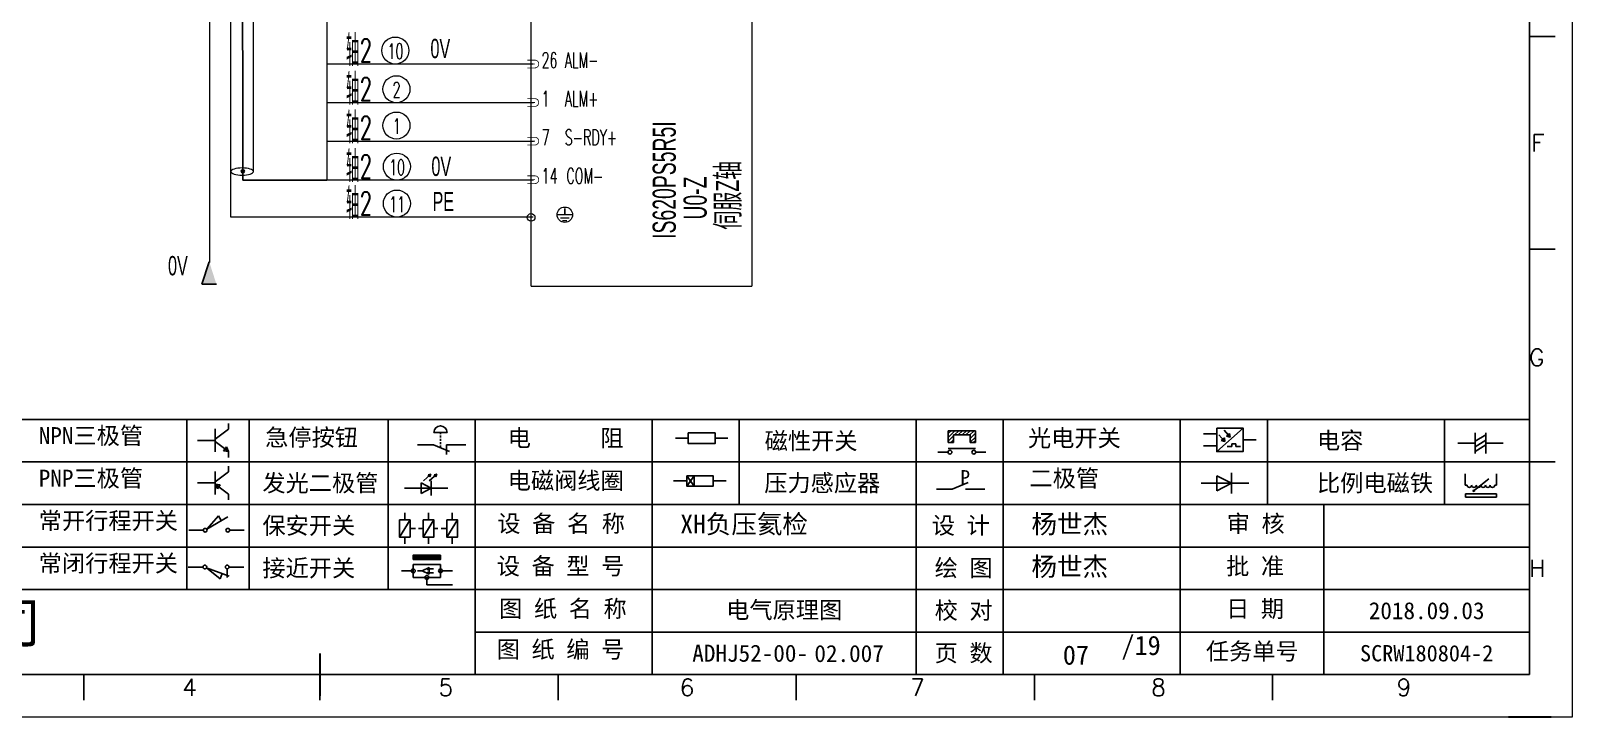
# Model space of a CAD drawing. Header units: millimetres. Extents: x 17734 to 28845, y 9358 to 11073.
# Drawn here: x 23459.4 to 23659.2, y 10083.5 to 10172.4 of the extents above; entities that cross this region are included whole.
import ezdxf
from ezdxf.enums import TextEntityAlignment as Align

# ---------------------------------------------------------------- set-up
doc = ezdxf.new("R2010")
doc.units = ezdxf.units.MM
doc.layers.add('1', color=3, linetype='Continuous', lineweight=20)
doc.layers.add('Dimension', color=3, linetype='Continuous', lineweight=13)
doc.layers.add('AE_BOR', color=1, linetype='Continuous')
doc.layers.add('SYMS', color=7, linetype='Continuous')
doc.styles.get("Standard").update_dxf_attribs({"font": ''})
doc.styles.add('WD', font='romans.shx', dxfattribs={"bigfont": 'gbcbig.shx'})
doc.styles.add('样式 8', font='arial.ttf')
doc.styles.add('汉字', font='')
doc.styles.get('Standard').set_extended_font_data('SimSun')
doc.styles.get('汉字').set_extended_font_data('新宋体')

# ---------------------------------------------------------------- blocks, each defined once
blk = doc.blocks.new('磁性开关')
at = {"linetype": 'ByBlock'}
h = blk.add_hatch(dxfattribs=at)
h.set_pattern_fill('ANSI31', color=256, scale=0.1, style=0)
h.paths.add_polyline_path([(-1910.88, -776.69), (-1910.88, -775.29), (-1907.69, -775.29), (-1907.69, -776.69), (-1908.31, -776.69), (-1908.31, -775.79), (-1910.25, -775.79), (-1910.25, -776.69)])
for p, q in [((-1910.88, -776.69), (-1910.88, -775.29)), ((-1910.88, -775.29), (-1907.69, -775.29)), ((-1907.69, -775.29), (-1907.69, -776.69)), ((-1910.88, -776.69), (-1910.25, -776.69)), ((-1910.25, -776.69), (-1910.25, -775.79)), ((-1910.25, -775.79), (-1908.31, -775.79)), ((-1908.31, -776.69), (-1908.31, -775.79)), ((-1908.31, -776.69), (-1907.69, -776.69)), ((-1910.91, -777.81), (-1912.09, -777.81)), ((-1910.88, -777.39), (-1907.69, -777.39)), ((-1907.66, -777.81), (-1906.48, -777.81))]:
    blk.add_line(p, q, dxfattribs=at)
for centre in [(-1910.68, -777.81), (-1907.88, -777.81)]:
    blk.add_circle(centre, 0.225, dxfattribs=at)
blk = doc.blocks.new('光电开关')
at = {"linetype": 'ByBlock'}
h = blk.add_hatch(dxfattribs=at)
h.set_pattern_fill('ANSI31', color=256, scale=0.01, style=0)
h.set_pattern_definition([(45, (0.172267, 0), (-0.0224506403, 0.0224506403), [])])
h.paths.add_polyline_path([(-1882.44, -776.34), (-1882.5, -775.91), (-1882.68, -776.07)])
h.paths.add_polyline_path([(-1882.86, -776.23), (-1882.44, -776.34), (-1882.68, -776.07)])
h.paths.add_polyline_path([(-1883.05, -776.88), (-1883.11, -776.45), (-1883.29, -776.61)])
h.paths.add_polyline_path([(-1883.47, -776.77), (-1883.05, -776.88), (-1883.29, -776.61)])
for p, q in [((-1880.91, -775.3), (-1884.01, -778.05)), ((-1883.14, -775.55), (-1882.44, -776.34)), ((-1884.01, -775.96), (-1885.56, -775.96)), ((-1883.75, -776.09), (-1883.05, -776.88)), ((-1883.11, -776.45), (-1883.47, -776.77)), ((-1883.05, -776.88), (-1883.47, -776.77)), ((-1883.05, -776.88), (-1883.11, -776.45)), ((-1882.5, -775.91), (-1882.86, -776.23)), ((-1882.44, -776.34), (-1882.86, -776.23)), ((-1882.44, -776.34), (-1882.5, -775.91)), ((-1882.23, -777.47), (-1882.23, -777.14)), ((-1882.23, -777.14), (-1881.78, -777.14)), ((-1881.78, -777.47), (-1881.78, -777.14)), ((-1879.37, -776.67), (-1880.91, -776.67)), ((-1884.01, -777.39), (-1885.56, -777.39)), ((-1882.78, -777.47), (-1882.23, -777.47)), ((-1881.23, -777.47), (-1881.78, -777.47))]:
    blk.add_line(p, q, dxfattribs=at)
blk.add_lwpolyline([(-1884.01, -775.3), (-1880.91, -775.3), (-1880.91, -778.05), (-1884.01, -778.05)], close=True, dxfattribs=at)
blk = doc.blocks.new('电磁阀线圈')
at = {"linetype": 'ByBlock'}
for p, q in [((-1854.61, -796.54), (-1856.17, -796.54)), ((-1854.61, -795.92), (-1853.75, -797.16)), ((-1853.75, -795.92), (-1854.61, -797.16)), ((-1853.75, -795.92), (-1853.75, -797.16)), ((-1851.53, -796.54), (-1849.97, -796.54))]:
    blk.add_line(p, q, dxfattribs=at)
blk.add_lwpolyline([(-1854.61, -795.92), (-1851.53, -795.92), (-1851.53, -797.16), (-1854.61, -797.16)], close=True, dxfattribs=at)
blk = doc.blocks.new('压力感应器')
at = {"linetype": 'ByBlock'}
for p, q in [((-1815.59, -777.73), (-1813.71, -776.93)), ((-1817.44, -777.73), (-1815.59, -777.73)), ((-1811.78, -777.73), (-1814.05, -777.73))]:
    blk.add_line(p, q, dxfattribs=at)
at = {"linetype": 'ByBlock', "insert": (-1814.65, -775.48), "char_height": 1.68, "width": 1.2242, "attachment_point": 1}
blk.add_mtext('{\\fNSimSun|b0|i0|c134|p49;P}', dxfattribs=at)
blk = doc.blocks.new('二极管')
at = {"linetype": 'ByBlock'}
for p, q in [((-1787.52, -776.77), (-1781.92, -776.77)), ((-1783.97, -776.77), (-1785.69, -775.9)), ((-1785.69, -775.9), (-1785.69, -777.65)), ((-1783.97, -776.77), (-1785.69, -777.65)), ((-1783.97, -777.99), (-1783.97, -775.56))]:
    blk.add_line(p, q, dxfattribs=at)
blk = doc.blocks.new('NPN三极管')
at = {"linetype": 'ByBlock'}
for p, q in [((-1785.73, -780.61), (-1785.73, -783.32)), ((-1785.73, -781.82), (-1784.15, -780.66)), ((-1784.15, -780.66), (-1784.15, -779.98)), ((-1785.73, -781.97), (-1787.81, -781.97)), ((-1785.73, -782.11), (-1784.15, -783.27)), ((-1784.41, -782.73), (-1784.74, -783.18)), ((-1784.15, -783.27), (-1784.41, -782.73)), ((-1784.15, -783.27), (-1784.74, -783.18)), ((-1784.15, -783.27), (-1784.15, -783.96))]:
    blk.add_line(p, q, dxfattribs=at)
blk = doc.blocks.new('PNP三极管')
at = {"linetype": 'ByBlock'}
for p, q in [((-1784.9, -785.38), (-1784.9, -788.09)), ((-1784.9, -786.59), (-1783.32, -785.43)), ((-1783.32, -785.43), (-1783.32, -784.75)), ((-1784.9, -786.74), (-1786.98, -786.74)), ((-1784.9, -786.88), (-1783.32, -788.04)), ((-1784.9, -786.88), (-1784.31, -786.97)), ((-1784.9, -786.88), (-1784.64, -787.42)), ((-1784.31, -786.97), (-1784.64, -787.42)), ((-1783.32, -788.04), (-1783.32, -788.73))]:
    blk.add_line(p, q, dxfattribs=at)
blk = doc.blocks.new('常开行程开关')
at = {"linetype": 'ByBlock'}
for p, q in [((-1785.89, -792.17), (-1784.52, -790.62)), ((-1785.89, -792.17), (-1783.43, -790.72)), ((-1784.52, -790.62), (-1784.19, -791.17)), ((-1786.29, -792.3), (-1788.01, -792.3)), ((-1781.48, -792.3), (-1783.21, -792.3))]:
    blk.add_line(p, q, dxfattribs=at)
for centre in [(-1786.07, -792.3), (-1783.42, -792.3)]:
    blk.add_circle(centre, 0.219, dxfattribs=at)
blk = doc.blocks.new('常闭行程开关')
at = {"linetype": 'ByBlock'}
for p, q in [((-1786.34, -796.62), (-1788.07, -796.62)), ((-1785.93, -796.72), (-1783.25, -797.7)), ((-1785.93, -796.72), (-1784.3, -798)), ((-1783.48, -796.84), (-1783.48, -797.85)), ((-1781.54, -796.62), (-1783.26, -796.62)), ((-1784.3, -798), (-1784.08, -797.4))]:
    blk.add_line(p, q, dxfattribs=at)
for centre in [(-1786.12, -796.62), (-1783.48, -796.62)]:
    blk.add_circle(centre, 0.219, dxfattribs=at)
blk = doc.blocks.new('电容')
at = {"linetype": 'ByBlock'}
for p, q in [((-1756.08, -782.99), (-1756.08, -780.56)), ((-1754.86, -780.79), (-1756.08, -781.55)), ((-1754.86, -782.99), (-1754.86, -780.56)), ((-1756.08, -781.77), (-1758.13, -781.77)), ((-1754.86, -781.44), (-1756.08, -782.2)), ((-1754.86, -781.99), (-1756.08, -782.75)), ((-1754.86, -781.77), (-1752.81, -781.77))]:
    blk.add_line(p, q, dxfattribs=at)
blk = doc.blocks.new('发光二极管')
at = {"linetype": 'ByBlock'}
for p, q in [((-1754.84, -786.77), (-1756.04, -786.16)), ((-1756.04, -786.16), (-1756.04, -787.39)), ((-1755.78, -785.92), (-1754.89, -785.14)), ((-1754.89, -785.14), (-1755.2, -785.22)), ((-1755.2, -785.22), (-1755.01, -785.43)), ((-1755.08, -785.92), (-1754.18, -785.14)), ((-1754.89, -785.14), (-1755.01, -785.43)), ((-1754.84, -787.63), (-1754.84, -785.92)), ((-1754.18, -785.14), (-1754.49, -785.22)), ((-1754.49, -785.22), (-1754.31, -785.43)), ((-1754.18, -785.14), (-1754.31, -785.43)), ((-1758.01, -786.77), (-1752.89, -786.77)), ((-1754.84, -786.77), (-1756.04, -787.39))]:
    blk.add_line(p, q, dxfattribs=at)
blk = doc.blocks.new('比例电磁阀')
at = {"linetype": 'ByBlock'}
for p, q in [((-1757.26, -775.38), (-1757.26, -776.71)), ((-1753.58, -775.38), (-1753.58, -776.71)), ((-1757.26, -776.71), (-1757.05, -776.71)), ((-1754.5, -775.98), (-1756.35, -777.44)), ((-1756.35, -777.44), (-1756.25, -777.25)), ((-1756.15, -777.38), (-1756.25, -777.25)), ((-1753.58, -776.71), (-1753.8, -776.71)), ((-1753.6, -777.73), (-1757.25, -777.73)), ((-1757.25, -778.13), (-1757.25, -777.73)), ((-1753.6, -778.13), (-1757.25, -778.13)), ((-1756.35, -777.44), (-1756.15, -777.38)), ((-1753.6, -777.73), (-1753.6, -778.13))]:
    blk.add_line(p, q, dxfattribs=at)
for centre in [(-1756.78, -776.71), (-1756.24, -776.71), (-1755.7, -776.71), (-1755.15, -776.71), (-1754.61, -776.71), (-1754.07, -776.71)]:
    blk.add_arc(centre, 0.271, 180, 0, dxfattribs=at)
blk = doc.blocks.new('保安开关')
at = {"linetype": 'ByBlock'}
for p, q in [((-1757.96, -790.79), (-1757.96, -789.97)), ((-1755.17, -790.79), (-1755.17, -789.97)), ((-1752.39, -790.79), (-1752.39, -789.97)), ((-1757.33, -790.79), (-1758.6, -792.81)), ((-1757.33, -791.8), (-1756.72, -791.8)), ((-1756.35, -791.8), (-1755.89, -791.8)), ((-1754.54, -790.79), (-1755.81, -792.81)), ((-1754.52, -791.8), (-1754.06, -791.8)), ((-1753.69, -791.8), (-1753.08, -791.8)), ((-1751.75, -790.79), (-1753.02, -792.81)), ((-1757.96, -792.81), (-1757.96, -793.62)), ((-1755.17, -792.81), (-1755.17, -793.62)), ((-1752.39, -792.81), (-1752.39, -793.62))]:
    blk.add_line(p, q, dxfattribs=at)
for points in [[(-1758.6, -790.79), (-1757.33, -790.79), (-1757.33, -792.81), (-1758.6, -792.81)], [(-1755.81, -790.79), (-1754.54, -790.79), (-1754.54, -792.81), (-1755.81, -792.81)], [(-1753.02, -790.79), (-1751.75, -790.79), (-1751.75, -792.81), (-1753.02, -792.81)]]:
    blk.add_lwpolyline(points, close=True, dxfattribs=at)
blk = doc.blocks.new('接近开关')
at = {"linetype": 'ByBlock'}
h = blk.add_hatch(dxfattribs=at)
h.set_pattern_fill('ANSI31', color=256, scale=0.01, style=0)
h.set_pattern_definition([(45, (-89.131516, -30.795668), (-0.0224506403, 0.0224506403), [])])
h.paths.add_polyline_path([(-1516.96, -1123.35), (-1516.96, -1122.85), (-1513.76, -1122.85), (-1513.76, -1123.35)])
for p, q in [((-1516.96, -1123.35), (-1516.96, -1122.85)), ((-1516.96, -1122.85), (-1513.76, -1122.85)), ((-1516.96, -1123.35), (-1513.76, -1123.35)), ((-1513.76, -1122.85), (-1513.76, -1123.35)), ((-1517.18, -1124.71), (-1518.36, -1124.71)), ((-1516.96, -1123.95), (-1513.76, -1123.95)), ((-1516.96, -1123.95), (-1516.96, -1125.47)), ((-1515.91, -1124.71), (-1516.45, -1124.71)), ((-1515.11, -1124.31), (-1515.91, -1124.71)), ((-1515.11, -1125.11), (-1515.91, -1124.71)), ((-1515.33, -1124.53), (-1515.17, -1124.53)), ((-1515.33, -1124.88), (-1515.17, -1124.88)), ((-1515.25, -1124.45), (-1515.25, -1124.61)), ((-1515.11, -1124.31), (-1515.11, -1125.11)), ((-1515.11, -1124.48), (-1514.58, -1124.48)), ((-1515.11, -1124.94), (-1514.58, -1124.94)), ((-1513.76, -1123.95), (-1513.76, -1125.47)), ((-1513.54, -1124.71), (-1512.36, -1124.71)), ((-1516.96, -1125.47), (-1513.76, -1125.47)), ((-1515.36, -1125.69), (-1515.36, -1126.36)), ((-1515.36, -1126.36), (-1512.36, -1126.36))]:
    blk.add_line(p, q, dxfattribs=at)
for centre in [(-1516.96, -1124.71), (-1515.36, -1125.47), (-1513.76, -1124.71)]:
    blk.add_circle(centre, 0.225, dxfattribs=at)
blk = doc.blocks.new('电阻')
at = {"linetype": 'ByBlock'}
for p, q in [((-3.09, 0), (-1.57, 0)), ((1.57, 0), (3.09, 0))]:
    blk.add_line(p, q, dxfattribs=at)
blk.add_lwpolyline([(-1.57, 0.63), (1.57, 0.63), (1.57, -0.63), (-1.57, -0.63)], close=True, dxfattribs=at)
blk = doc.blocks.new('急停按钮')
at = {"linetype": 'ByBlock'}
for p, q in [((-1.86, 0), (0, 0)), ((0, 0), (1.88, -0.81)), ((0.06, 1.45), (1.61, 1.45)), ((0.83, 1.45), (0.83, 1.24)), ((0.83, 1.07), (0.83, 0.85)), ((0.83, 0.68), (0.83, 0.47)), ((0.83, 0.29), (0.83, 0.08)), ((3.81, 0), (1.54, 0)), ((1.54, 0), (1.54, -1.15)), ((0.83, -0.09), (0.83, -0.24))]:
    blk.add_line(p, q, dxfattribs=at)
blk.add_arc((0.83, 1.45), 0.774, 0, 180)
blk = doc.blocks.new('电控横A4')
for p, q in [((292, -205), (292, -5)), ((10.03, -205), (289.53, -205)), ((130.8, -205), (190.75, -205)), ((190.75, -205), (259.54, -205))]:
    blk.add_line(p, q)
at = {"linetype": 'ByBlock'}
for p, q in [((292, -175), (5, -175)), ((292, -180), (5, -180)), ((292, -185), (5, -185)), ((292, -190), (5, -190)), ((292, -195), (5, -195)), ((292, -200), (168.03, -200))]:
    blk.add_line(p, q, dxfattribs=at)
at = {"color": 0, "lineweight": -2}
for p, q in [((134.12, -175), (134.12, -195)), ((141.48, -175), (141.48, -195)), ((157.79, -175), (157.79, -195)), ((168.03, -175), (168.03, -204.92)), ((188.84, -175), (188.84, -185)), ((199.08, -175), (199.08, -185)), ((219.89, -175), (219.89, -185)), ((230.12, -175), (230.12, -185)), ((250.93, -175), (250.93, -185)), ((261.17, -175), (261.17, -185)), ((281.98, -175), (281.98, -185)), ((188.84, -185), (188.84, -204.92)), ((219.89, -185), (219.89, -205)), ((230.12, -185), (230.12, -205)), ((250.93, -185), (250.93, -205)), ((267.79, -185), (267.79, -205))]:
    blk.add_line(p, q, dxfattribs=at)
at = {"color": 0, "ltscale": 2}
for p, q in [((292, -205), (292, -183.55)), ((259.54, -205), (289.53, -205)), ((259.54, -205), (292, -205))]:
    blk.add_line(p, q, dxfattribs=at)
at = {"lineweight": 9, "ltscale": 0.1}
for p, q in [((101.34, -205), (130.8, -205)), ((129.44, -205), (129.44, -205)), ((129.44, -205), (129.44, -205)), ((129.44, -205), (129.44, -205)), ((129.44, -205), (129.44, -205))]:
    blk.add_line(p, q, dxfattribs=at)
at = {"layer": 'AE_BOR', "color": 1, "lineweight": 15}
for p, q in [((297, 0), (297, -210)), ((297, -210), (0, -210))]:
    blk.add_line(p, q, dxfattribs=at)
at = {"layer": 'AE_BOR'}
for p, q in [((292, -130), (295, -130)), ((292, -155), (295, -155)), ((292, -180), (295, -180)), ((122.03, -205), (122.03, -208)), ((149.78, -205), (149.78, -208)), ((177.78, -205), (177.78, -208)), ((205.78, -205), (205.78, -208)), ((233.78, -205), (233.78, -208)), ((261.78, -205), (261.78, -208))]:
    blk.add_line(p, q, dxfattribs=at)
at = {"layer": 'AE_BOR', "color": 2, "lineweight": 30}
for p in [(149.78, -202.5), (149.78, -205)]:
    blk.add_line(p, (149.78, -207.5), dxfattribs=at)
at = {"layer": 'AE_BOR', "lineweight": 30}
blk.add_line((294.53, -210), (289.53, -210), dxfattribs=at)
at = {"linetype": 'ByBlock'}
for name, p in [('NPN三极管', (1923.2, 604.5)), ('磁性开关', (2134.53, 598.96)), ('光电开关', (2139.22, 599.27)), ('电容', (2041.69, 603.98)), ('PNP三极管', (1922.37, 604.27)), ('压力感应器', (2039.72, 594.52)), ('发光二极管', (1917.72, 603.69)), ('电磁阀线圈', (2047.53, 614.3)), ('二极管', (2040.91, 594.27)), ('比例电磁阀', (2041.69, 593.98)), ('常开行程开关', (1922.37, 604.27)), ('保安开关', (1917.72, 603.98)), ('接近开关', (1677.72, 931.9)), ('常闭行程开关', (1922.37, 604.27))]:
    blk.add_blockref(name, p, dxfattribs=at)
for name, p in [('急停按钮', (163.12, -177.98)), ('电阻', (194.66, -177.22))]:
    blk.add_blockref(name, p)
at = {"char_height": 2, "attachment_point": 1, "style": '汉字'}
for s, insert in [('{\\fKaiTi_GB2312|b0|i0|c134|p49;NPN三极管}', (116.73, -175.91)), ('{\\fKaiTi_GB2312|b0|i0|c134|p49;急停按钮}', (143.35, -176.12)), ('{\\fKaiTi_GB2312|b0|i0|c134|p49;电      阻}', (171.86, -176.19)), ('{\\fKaiTi_GB2312|b0|i0|c134|p49;磁性开关}', (202.07, -176.53)), ('{\\fKaiTi_GB2312|b0|i0|c134|p49;光电开关}', (233.02, -176.19)), ('{\\fKaiTi_GB2312|b0|i0|c134|p49;电容}', (267, -176.48)), ('{\\fKaiTi_GB2312|b0|i0|c134|p49;PNP三极管}', (116.73, -180.91)), ('{\\fKaiTi_GB2312|b0|i0|c134|p49;发光二极管}', (143.02, -181.48)), ('{\\fKaiTi_GB2312|b0|i0|c134|p49;电磁阀线圈}', (171.86, -181.19)), ('{\\fKaiTi_GB2312|b0|i0|c134|p49;压力感应器}', (202.02, -181.47)), ('{\\fKaiTi_GB2312|b0|i0|c134|p49;二极管}', (233.2, -180.91)), ('{\\fKaiTi_GB2312|b0|i0|c134|p49;比例电磁铁}', (267, -181.48)), ('{\\fKaiTi_GB2312|b0|i0|c134|p49;常开行程开关}', (116.73, -185.91)), ('{\\fKaiTi_GB2312|b0|i0|c134|p49;保安开关}', (143.02, -186.48)), ('{\\fKaiTi_GB2312|b0|i0|c134|p0;设 备 名 称}', (170.65, -186.24)), ('{\\fKaiTi_GB2312|b0|i0|c134|p0;设 计}', (221.72, -186.46)), ('{\\fKaiTi_GB2312|b0|i0|c134|p0;审 核}', (256.39, -186.25)), ('{\\fKaiTi_GB2312|b0|i0|c134|p49;常闭行程开关}', (116.73, -190.91)), ('{\\fKaiTi_GB2312|b0|i0|c134|p49;接近开关}', (143.02, -191.48)), ('{\\fKaiTi_GB2312|b0|i0|c134|p0;设 备 型 号}', (170.58, -191.24)), ('{\\fKaiTi_GB2312|b0|i0|c134|p0;绘 图}', (222.05, -191.46)), ('{\\fKaiTi_GB2312|b0|i0|c134|p0;批 准}', (256.32, -191.25)), ('{\\fKaiTi_GB2312|b0|i0|c134|p0;图 纸 名 称}', (170.86, -196.24)), ('{\\fKaiTi_GB2312|b0|i0|c134|p0;校 对}', (222.05, -196.46)), ('{\\fKaiTi_GB2312|b0|i0|c134|p0;日 期}', (256.32, -196.25)), ('{\\fKaiTi_GB2312|b0|i0|c134|p0;图 纸 编 号}', (170.57, -201.03)), ('{\\fKaiTi_GB2312|b0|i0|c134|p0;任务单号}', (253.94, -201.25)), ('{\\fKaiTi_GB2312|b0|i0|c134|p0;页 数}', (222.05, -201.46))]:
    blk.add_mtext(s, dxfattribs=dict(at, insert=insert))
for s, insert, char_height, width, attachment_point in [('{\\fKaiTi_GB2312|b0|i0|c134|p49;XH负压氦检}', (192.15, -186.2), 2.2, 26.5767, 1), ('{\\fKaiTi_GB2312|b0|i0|c134|p49;杨世杰}', (233.43, -186.2), 2.2, 15.3175, 1), ('{\\fKaiTi_GB2312|b0|i0|c134|p49;杨世杰}', (233.43, -191.2), 2.2, 15.3175, 1), ('{\\fKaiTi_GB2312|b0|i0|c134|p49;2018.09.03}', (279.89, -197.5), 2, 24.2172, 5), ('{\\fKaiTi_GB2312|b0|i0|c134|p49;SCRW180804-2}', (279.89, -202.5), 1.92, 24.2172, 5)]:
    blk.add_mtext(s, dxfattribs=dict(insert=insert, char_height=char_height, width=width, attachment_point=attachment_point))
at = {"color": 0, "lineweight": -2}
for s, insert, char_height, width, attachment_point in [('深圳市卓誉自动化科技有限公司', (27.14, -196.53), 4.7064, 96.1138, 1), ('{\\C256;ADHJ52-00-}', (200.36, -202.5), 2, 31.0482, 5)]:
    blk.add_mtext(s, dxfattribs=dict(at, insert=insert, char_height=char_height, width=width, attachment_point=attachment_point))
at = {"color": 0, "linetype": 'ByBlock', "lineweight": -2, "insert": (242.64, -201.84), "char_height": 4.2689, "width": 20.8102, "attachment_point": 5}
blk.add_mtext('  {\\H0.53119x; /19}', dxfattribs=at)
at = {"layer": 'AE_BOR', "style": 'WD'}
for s, p in [('F', (293.74, -142.5)), ('F', (293.74, -142.5)), ('G', (293.74, -167.72)), ('H', (293.84, -192.5))]:
    blk.add_text(s, height=2, dxfattribs=at).set_placement(p, align=Align.MIDDLE_RIGHT)
for s, p in [('4', (134.45, -207.5)), ('5', (164.59, -207.5)), ('6', (192.94, -207.5)), ('7', (220.04, -207.5)), ('8', (248.37, -207.5)), ('9', (277.23, -207.5))]:
    blk.add_text(s, height=2, dxfattribs=at).set_placement(p, align=Align.CENTER)
blk = doc.blocks.new('WDDOT')
blk.add_hatch(color=256).paths.add_polyline_path([(0.5, 0, 1), (-0.5, 0, 1)])
blk.add_circle((0, 0), 0.5)

msp = doc.modelspace()

# ---------------------------------------------------------------- hatches: boundary and pattern name
for points in [[(23487.057, 10154.209, 1), (23486.664, 10154.209, 1)], [(23482.5, 10142.5), (23483.435, 10139.582), (23481.565, 10139.582)]]:
    msp.add_hatch(color=256).paths.add_polyline_path(points)

# ---------------------------------------------------------------- linework, layer by layer
at = {"color": 2, "lineweight": 0}
for p, q in [((23485.308, 10148.288), (23485.292, 10252.219)), ((23488.222, 10154.11), (23488.222, 10252.241))]:
    msp.add_line(p, q, dxfattribs=at)
at = {"color": 0, "linetype": 'Continuous', "lineweight": 13}
msp.add_line((23497.75, 10213.063), (23497.75, 10153.073), dxfattribs=at)
at = {"color": 0, "lineweight": -3}
msp.add_line((23497.75, 10153.073), (23486.845, 10153.059), dxfattribs=at)
for p, q in [((23528.593, 10149.375), (23528.593, 10148.585)), ((23482.5, 10142.5), (23481.565, 10139.582)), ((23483.435, 10139.582), (23481.565, 10139.582))]:
    msp.add_line(p, q)
at = {"lineweight": 0}
for p, q in [((23529.488, 10148.579), (23527.699, 10148.579)), ((23529.155, 10148.15), (23528.031, 10148.15)), ((23528.87, 10147.803), (23528.297, 10147.803))]:
    msp.add_line(p, q, dxfattribs=at)
msp.add_lwpolyline([(23524.216, 10139.32), (23524.216, 10267.408), (23552.844, 10267.408), (23552.844, 10139.32)], dxfattribs=at)
at = {"color": 0, "lineweight": -3}
msp.add_lwpolyline([(23481.274, 10254.004), (23486.716, 10254.004), (23486.845, 10153.073)], dxfattribs=at)
at = {"color": 3, "lineweight": 0, "const_width": 0.1, "flags": 128}
for points in [[(23524.716, 10168.113), (23523.216, 10168.113)], [(23524.716, 10163.125), (23523.216, 10163.125)], [(23524.716, 10158.121), (23523.216, 10158.121)], [(23524.716, 10153.121), (23523.216, 10153.121)]]:
    msp.add_lwpolyline(points, dxfattribs=at)
for points in [[(23523.716, 10168.613), (23524.716, 10168.613, -1), (23524.716, 10167.613), (23523.716, 10167.613)], [(23523.716, 10163.625), (23524.716, 10163.625, -1), (23524.716, 10162.625), (23523.716, 10162.625)], [(23523.716, 10158.621), (23524.716, 10158.621, -1), (23524.716, 10157.621), (23523.716, 10157.621)], [(23523.716, 10153.621), (23524.716, 10153.621, -1), (23524.716, 10152.621), (23523.716, 10152.621)]]:
    msp.add_lwpolyline(points, format="xyb", dxfattribs=at)
at = {"lineweight": 0}
for centre, radius in [((23506.616, 10169.863), 1.75), ((23506.769, 10164.851), 1.75), ((23506.769, 10160.145), 1.75), ((23506.824, 10154.823), 1.75), ((23506.824, 10150.035), 1.75), ((23524.225, 10148.235), 0.5), ((23528.593, 10148.585), 1)]:
    msp.add_circle(centre, radius, dxfattribs=at)
msp.add_circle((23486.861, 10154.209), 0.197)
at = {"color": 2, "lineweight": 0, "extrusion": (0, 0, -1)}
msp.add_ellipse((23486.772, 10154.177), major_axis=(-1.465, 0), ratio=0.3169375, dxfattribs=at)
at = {"layer": '1', "color": 7, "linetype": 'Continuous', "lineweight": 13}
for p, q in [((23482.527, 10192.884), (23482.527, 10142.383)), ((23524.501, 10168.113), (23497.75, 10168.113)), ((23524.519, 10163.099), (23497.75, 10163.099)), ((23524.519, 10158.092), (23497.75, 10158.092)), ((23524.519, 10153.073), (23497.75, 10153.073)), ((23524.525, 10153.073), (23497.757, 10153.073)), ((23524.216, 10139.32), (23552.844, 10139.32))]:
    msp.add_line(p, q, dxfattribs=at)
at = {"layer": '1', "color": 2, "linetype": 'Continuous', "lineweight": 13}
msp.add_line((23524.501, 10148.285), (23485.308, 10148.288), dxfattribs=at)

# ---------------------------------------------------------------- block references
at = {"xscale": 1.1025, "yscale": 1.1025, "zscale": 1.1025}
msp.add_blockref('电控横A4', (23331.716, 10315.001), dxfattribs=at)
at = {"layer": 'SYMS', "lineweight": -3, "xscale": 0.25, "yscale": 0.25, "zscale": 0.25, "rotation": 90}
msp.add_blockref('WDDOT', (23486.861, 10154.209), dxfattribs=at)
at = {"layer": 'SYMS', "color": 0, "lineweight": -3, "xscale": 0.25, "yscale": 0.25, "zscale": 0.25, "rotation": 90}
msp.add_blockref('WDDOT', (23486.861, 10154.209), dxfattribs=at)

# ---------------------------------------------------------------- texts
at = {"lineweight": 0, "style": 'WD', "width": 0.6}
for s, height, p in [('轴', 4, (23501.082, 10170.054)), ('2', 3, (23502.805, 10169.885)), ('10', 2, (23506.643, 10169.766)), ('轴', 4, (23501.082, 10165.04)), ('2', 3, (23502.805, 10164.871)), ('2', 2, (23506.796, 10164.755)), ('轴', 4, (23501.082, 10160.033)), ('2', 3, (23502.805, 10159.863)), ('1', 2, (23506.796, 10160.048)), ('轴', 4, (23501.082, 10155.014)), ('2', 3, (23502.805, 10154.844)), ('10', 2, (23506.851, 10154.726)), ('轴', 4, (23501.082, 10150.226)), ('2', 3, (23502.805, 10150.056)), ('11', 2, (23506.851, 10149.938))]:
    msp.add_text(s, height=height, dxfattribs=at).set_placement(p, align=Align.MIDDLE)
for s, p in [('26', (23525.584, 10167.607)), ('ALM- ', (23528.584, 10167.607)), ('1', (23525.584, 10162.619)), ('ALM+', (23528.584, 10162.619)), ('7', (23525.584, 10157.615)), ('S-RDY+', (23528.584, 10157.615)), ('14', (23525.584, 10152.615)), ('COM-', (23528.796, 10152.615))]:
    msp.add_text(s, height=2, dxfattribs=at).set_placement(p)
at = {"color": 0, "lineweight": -2, "char_height": 2.205}
for s, insert, width, attachment_point in [('电气原理图', (23557.024, 10097.257), 34.2306, 5), ('02.007', (23560.939, 10092.831), 5.72397, 1)]:
    msp.add_mtext(s, dxfattribs=dict(at, insert=insert, width=width, attachment_point=attachment_point))
at = {"color": 0, "linetype": 'ByBlock', "lineweight": -2, "insert": (23594.839, 10091.508), "char_height": 2.5, "width": 5.1278, "attachment_point": 5}
msp.add_mtext('07', dxfattribs=at)
at = {"layer": 'Dimension', "lineweight": 0, "style": '样式 8', "width": 0.6}
for s, p in [('0V', (23511.177, 10168.876)), ('0V', (23511.302, 10153.61)), ('PE', (23511.445, 10149.051)), ('0V', (23477.163, 10140.732))]:
    msp.add_text(s, height=2.5, dxfattribs=at).set_placement(p)
at = {"layer": 'Dimension', "color": 6, "lineweight": 0, "style": '样式 8', "width": 0.6}
msp.add_text('IS620PS5R5I', height=3, rotation=90, dxfattribs=at).set_placement((23542.978, 10145.454))
at = {"layer": 'Dimension', "lineweight": 0, "style": '样式 8', "width": 0.6}
for s, p in [('伺服Z轴', (23551.175, 10146.662)), ('U0-Z', (23546.978, 10147.954))]:
    msp.add_text(s, height=3, rotation=90, dxfattribs=at).set_placement(p)

doc.saveas('drawing.dxf')
